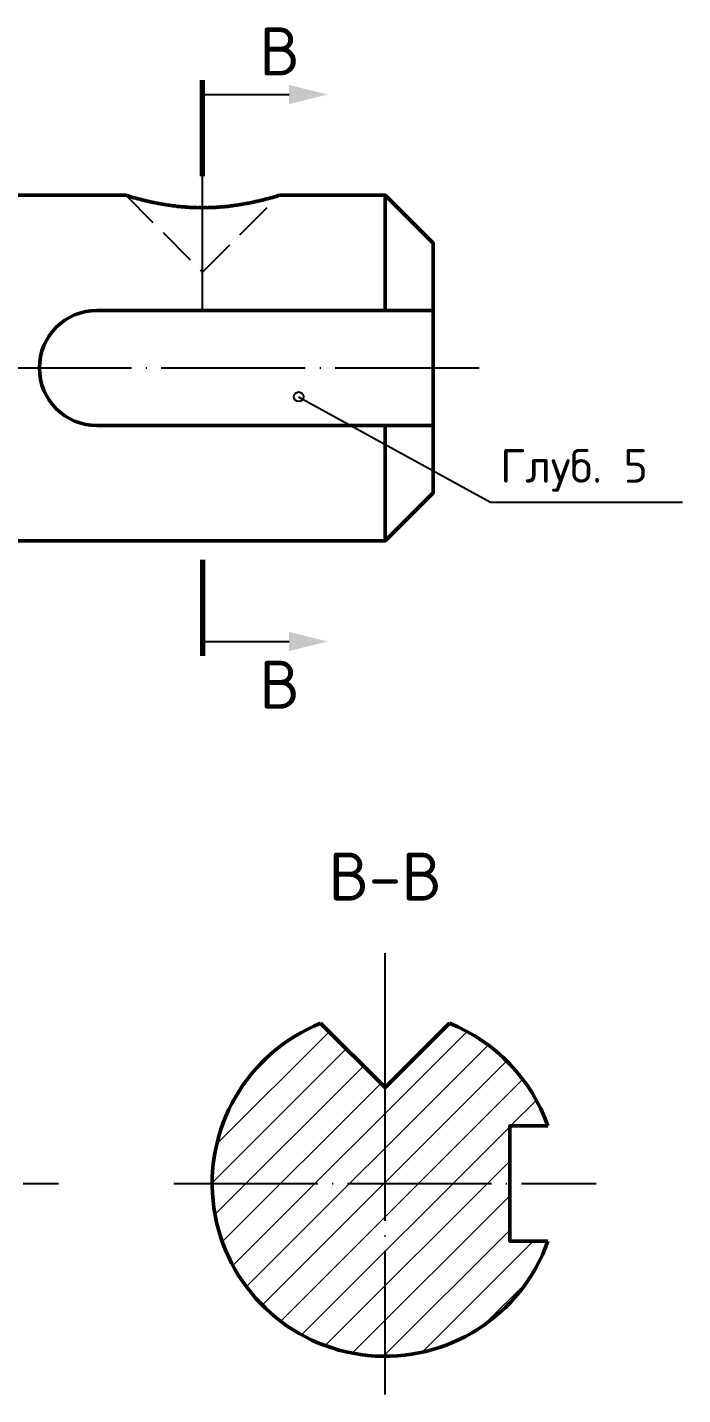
# Model space of a CAD drawing. Header units: millimetres. Extents: x -5 to 176, y -114 to 42.
# Drawn here: x 107.7 to 176, y -107 to 35.5 of the extents above; entities that cross this region are included whole.
import ezdxf
from ezdxf.enums import TextEntityAlignment as Align

# ---------------------------------------------------------------- set-up
doc = ezdxf.new("R2010")
doc.units = ezdxf.units.MM
doc.linetypes.add('CENTER_GOST', pattern=[18, 15, -1.5, 0, -1.5])
doc.linetypes.add('HIDDEN_GOST', pattern=[5.5, 4, -1.5])
for name, color, linetype, lineweight in [('Невидимая', 7, 'HIDDEN_GOST', 25), ('Обозначения', 7, 'Continuous', 25), ('Осевая', 7, 'CENTER_GOST', 25), ('Основная', 7, 'Continuous', 50), ('Тонкая', 7, 'Continuous', 25), ('Штриховка', 8, 'Continuous', 18)]:
    doc.layers.add(name, color=color, linetype=linetype, lineweight=lineweight)
doc.styles.add('GOST', font='isocpeur.ttf')

msp = doc.modelspace()

# ---------------------------------------------------------------- hatches: boundary and pattern name
at = {"layer": 'Штриховка'}
h = msp.add_hatch(dxfattribs=at)
h.set_pattern_fill('ANSI31', scale=0.8)
h.paths.add_polyline_path([(161.95, -91.06), (161.91, -91.17), (161.87, -91.27), (161.83, -91.37), (161.79, -91.48), (161.75, -91.58), (161.71, -91.68), (161.67, -91.79), (161.63, -91.89), (161.59, -91.99), (161.54, -92.09), (161.5, -92.19), (161.46, -92.29), (161.41, -92.4), (161.37, -92.5), (161.32, -92.6), (161.27, -92.7), (161.22, -92.8), (161.18, -92.9), (161.13, -92.99), (161.08, -93.09), (161.03, -93.19), (160.98, -93.29), (160.93, -93.39), (160.87, -93.49), (160.82, -93.58), (160.77, -93.68), (160.72, -93.78), (160.66, -93.87), (160.61, -93.97), (160.55, -94.06), (160.5, -94.16), (160.44, -94.25), (160.38, -94.35), (160.32, -94.44), (160.27, -94.54), (160.21, -94.63), (160.15, -94.72), (160.09, -94.82), (160.03, -94.91), (159.97, -95), (159.9, -95.09), (159.84, -95.18), (159.78, -95.27), (159.72, -95.36), (159.65, -95.45), (159.59, -95.54), (159.52, -95.63), (159.46, -95.72), (159.39, -95.81), (159.33, -95.9), (159.26, -95.99), (159.19, -96.07), (159.12, -96.16), (159.05, -96.25), (158.98, -96.33), (158.91, -96.42), (158.84, -96.5), (158.77, -96.59), (158.7, -96.67), (158.63, -96.76), (158.56, -96.84), (158.48, -96.92), (158.41, -97.01), (158.34, -97.09), (158.26, -97.17), (158.19, -97.25), (158.11, -97.33), (158.04, -97.41), (157.96, -97.49), (157.88, -97.57), (157.81, -97.65), (157.73, -97.73), (157.65, -97.81), (157.57, -97.88), (157.49, -97.96), (157.41, -98.04), (157.33, -98.11), (157.25, -98.19), (157.17, -98.26), (157.09, -98.34), (157.01, -98.41), (156.92, -98.48), (156.84, -98.56), (156.76, -98.63), (156.67, -98.7), (156.59, -98.77), (156.5, -98.84), (156.42, -98.91), (156.33, -98.98), (156.25, -99.05), (156.16, -99.12), (156.07, -99.19), (155.99, -99.26), (155.9, -99.33), (155.81, -99.39), (155.72, -99.46), (155.63, -99.52), (155.54, -99.59), (155.45, -99.65), (155.36, -99.72), (155.27, -99.78), (155.18, -99.84), (155.09, -99.9), (155, -99.97), (154.91, -100.03), (154.82, -100.09), (154.72, -100.15), (154.63, -100.21), (154.54, -100.27), (154.44, -100.32), (154.35, -100.38), (154.25, -100.44), (154.16, -100.5), (154.06, -100.55), (153.97, -100.61), (153.87, -100.66), (153.78, -100.72), (153.68, -100.77), (153.58, -100.82), (153.49, -100.87), (153.39, -100.93), (153.29, -100.98), (153.19, -101.03), (153.09, -101.08), (152.99, -101.13), (152.9, -101.18), (152.8, -101.22), (152.7, -101.27), (152.6, -101.32), (152.5, -101.37), (152.4, -101.41), (152.29, -101.46), (152.19, -101.5), (152.09, -101.54), (151.99, -101.59), (151.89, -101.63), (151.79, -101.67), (151.68, -101.71), (151.58, -101.75), (151.48, -101.79), (151.37, -101.83), (151.27, -101.87), (151.17, -101.91), (151.06, -101.95), (150.96, -101.98), (150.86, -102.02), (150.75, -102.06), (150.65, -102.09), (150.54, -102.13), (150.44, -102.16), (150.33, -102.19), (150.23, -102.22), (150.12, -102.26), (150.01, -102.29), (149.91, -102.32), (149.8, -102.35), (149.69, -102.38), (149.59, -102.41), (149.48, -102.43), (149.37, -102.46), (149.27, -102.49), (149.16, -102.51), (149.05, -102.54), (148.94, -102.56), (148.84, -102.59), (148.73, -102.61), (148.62, -102.63), (148.51, -102.65), (148.4, -102.68), (148.29, -102.7), (148.19, -102.72), (148.08, -102.73), (147.97, -102.75), (147.86, -102.77), (147.75, -102.79), (147.64, -102.81), (147.53, -102.82), (147.42, -102.84), (147.31, -102.85), (147.2, -102.86), (147.09, -102.88), (146.98, -102.89), (146.87, -102.9), (146.76, -102.91), (146.65, -102.92), (146.54, -102.93), (146.43, -102.94), (146.32, -102.95), (146.21, -102.96), (146.1, -102.97), (145.99, -102.97), (145.88, -102.98), (145.77, -102.98), (145.66, -102.99), (145.55, -102.99), (145.44, -102.99), (145.33, -103), (145.22, -103), (145.11, -103), (145, -103), (144.89, -103), (144.78, -103), (144.67, -103), (144.56, -102.99), (144.45, -102.99), (144.34, -102.99), (144.23, -102.98), (144.12, -102.98), (144.01, -102.97), (143.9, -102.97), (143.79, -102.96), (143.68, -102.95), (143.57, -102.94), (143.46, -102.93), (143.35, -102.92), (143.24, -102.91), (143.13, -102.9), (143.02, -102.89), (142.91, -102.88), (142.8, -102.86), (142.69, -102.85), (142.58, -102.84), (142.47, -102.82), (142.36, -102.81), (142.25, -102.79), (142.14, -102.77), (142.03, -102.75), (141.92, -102.73), (141.81, -102.72), (141.71, -102.7), (141.6, -102.68), (141.49, -102.65), (141.38, -102.63), (141.27, -102.61), (141.16, -102.59), (141.06, -102.56), (140.95, -102.54), (140.84, -102.51), (140.73, -102.49), (140.63, -102.46), (140.52, -102.43), (140.41, -102.41), (140.31, -102.38), (140.2, -102.35), (140.09, -102.32), (139.99, -102.29), (139.88, -102.26), (139.77, -102.22), (139.67, -102.19), (139.56, -102.16), (139.46, -102.13), (139.35, -102.09), (139.25, -102.06), (139.14, -102.02), (139.04, -101.98), (138.94, -101.95), (138.83, -101.91), (138.73, -101.87), (138.63, -101.83), (138.52, -101.79), (138.42, -101.75), (138.32, -101.71), (138.21, -101.67), (138.11, -101.63), (138.01, -101.59), (137.91, -101.54), (137.81, -101.5), (137.71, -101.46), (137.6, -101.41), (137.5, -101.37), (137.4, -101.32), (137.3, -101.27), (137.2, -101.22), (137.1, -101.18), (137.01, -101.13), (136.91, -101.08), (136.81, -101.03), (136.71, -100.98), (136.61, -100.93), (136.51, -100.87), (136.42, -100.82), (136.32, -100.77), (136.22, -100.72), (136.13, -100.66), (136.03, -100.61), (135.94, -100.55), (135.84, -100.5), (135.75, -100.44), (135.65, -100.38), (135.56, -100.32), (135.46, -100.27), (135.37, -100.21), (135.28, -100.15), (135.18, -100.09), (135.09, -100.03), (135, -99.97), (134.91, -99.9), (134.82, -99.84), (134.73, -99.78), (134.64, -99.72), (134.55, -99.65), (134.46, -99.59), (134.37, -99.52), (134.28, -99.46), (134.19, -99.39), (134.1, -99.33), (134.01, -99.26), (133.93, -99.19), (133.84, -99.12), (133.75, -99.05), (133.67, -98.98), (133.58, -98.91), (133.5, -98.84), (133.41, -98.77), (133.33, -98.7), (133.24, -98.63), (133.16, -98.56), (133.08, -98.48), (132.99, -98.41), (132.91, -98.34), (132.83, -98.26), (132.75, -98.19), (132.67, -98.11), (132.59, -98.04), (132.51, -97.96), (132.43, -97.88), (132.35, -97.81), (132.27, -97.73), (132.19, -97.65), (132.12, -97.57), (132.04, -97.49), (131.96, -97.41), (131.89, -97.33), (131.81, -97.25), (131.74, -97.17), (131.66, -97.09), (131.59, -97.01), (131.52, -96.92), (131.44, -96.84), (131.37, -96.76), (131.3, -96.67), (131.23, -96.59), (131.16, -96.5), (131.09, -96.42), (131.02, -96.33), (130.95, -96.25), (130.88, -96.16), (130.81, -96.07), (130.74, -95.99), (130.67, -95.9), (130.61, -95.81), (130.54, -95.72), (130.48, -95.63), (130.41, -95.54), (130.35, -95.45), (130.28, -95.36), (130.22, -95.27), (130.16, -95.18), (130.1, -95.09), (130.03, -95), (129.97, -94.91), (129.91, -94.82), (129.85, -94.72), (129.79, -94.63), (129.73, -94.54), (129.68, -94.44), (129.62, -94.35), (129.56, -94.25), (129.5, -94.16), (129.45, -94.06), (129.39, -93.97), (129.34, -93.87), (129.28, -93.78), (129.23, -93.68), (129.18, -93.58), (129.13, -93.49), (129.07, -93.39), (129.02, -93.29), (128.97, -93.19), (128.92, -93.09), (128.87, -92.99), (128.82, -92.9), (128.78, -92.8), (128.73, -92.7), (128.68, -92.6), (128.63, -92.5), (128.59, -92.4), (128.54, -92.29), (128.5, -92.19), (128.46, -92.09), (128.41, -91.99), (128.37, -91.89), (128.33, -91.79), (128.29, -91.68), (128.25, -91.58), (128.21, -91.48), (128.17, -91.37), (128.13, -91.27), (128.09, -91.17), (128.05, -91.06), (128.02, -90.96), (127.98, -90.86), (127.94, -90.75), (127.91, -90.65), (127.87, -90.54), (127.84, -90.44), (127.81, -90.33), (127.78, -90.23), (127.74, -90.12), (127.71, -90.01), (127.68, -89.91), (127.65, -89.8), (127.62, -89.69), (127.59, -89.59), (127.57, -89.48), (127.54, -89.37), (127.51, -89.27), (127.49, -89.16), (127.46, -89.05), (127.44, -88.94), (127.41, -88.84), (127.39, -88.73), (127.37, -88.62), (127.35, -88.51), (127.32, -88.4), (127.3, -88.29), (127.28, -88.19), (127.27, -88.08), (127.25, -87.97), (127.23, -87.86), (127.21, -87.75), (127.19, -87.64), (127.18, -87.53), (127.16, -87.42), (127.15, -87.31), (127.14, -87.2), (127.12, -87.09), (127.11, -86.98), (127.1, -86.87), (127.09, -86.76), (127.08, -86.65), (127.07, -86.54), (127.06, -86.43), (127.05, -86.32), (127.04, -86.21), (127.03, -86.1), (127.03, -85.99), (127.02, -85.88), (127.02, -85.77), (127.01, -85.66), (127.01, -85.55), (127.01, -85.44), (127, -85.33), (127, -85.22), (127, -85.11), (127, -85), (127, -84.89), (127, -84.78), (127, -84.67), (127.01, -84.56), (127.01, -84.45), (127.01, -84.34), (127.02, -84.23), (127.02, -84.12), (127.03, -84.01), (127.03, -83.9), (127.04, -83.79), (127.05, -83.68), (127.06, -83.57), (127.07, -83.46), (127.08, -83.35), (127.09, -83.24), (127.1, -83.13), (127.11, -83.02), (127.12, -82.91), (127.14, -82.8), (127.15, -82.69), (127.16, -82.58), (127.18, -82.47), (127.19, -82.36), (127.21, -82.25), (127.23, -82.14), (127.25, -82.03), (127.27, -81.92), (127.28, -81.81), (127.3, -81.71), (127.32, -81.6), (127.35, -81.49), (127.37, -81.38), (127.39, -81.27), (127.41, -81.16), (127.44, -81.06), (127.46, -80.95), (127.49, -80.84), (127.51, -80.73), (127.54, -80.63), (127.57, -80.52), (127.59, -80.41), (127.62, -80.31), (127.65, -80.2), (127.68, -80.09), (127.71, -79.99), (127.74, -79.88), (127.78, -79.77), (127.81, -79.67), (127.84, -79.56), (127.87, -79.46), (127.91, -79.35), (127.94, -79.25), (127.98, -79.14), (128.02, -79.04), (128.05, -78.94), (128.09, -78.83), (128.13, -78.73), (128.17, -78.63), (128.21, -78.52), (128.25, -78.42), (128.29, -78.32), (128.33, -78.21), (128.37, -78.11), (128.41, -78.01), (128.46, -77.91), (128.5, -77.81), (128.54, -77.71), (128.59, -77.6), (128.63, -77.5), (128.68, -77.4), (128.73, -77.3), (128.78, -77.2), (128.82, -77.1), (128.87, -77.01), (128.92, -76.91), (128.97, -76.81), (129.02, -76.71), (129.07, -76.61), (129.13, -76.51), (129.18, -76.42), (129.23, -76.32), (129.28, -76.22), (129.34, -76.13), (129.39, -76.03), (129.45, -75.94), (129.5, -75.84), (129.56, -75.75), (129.62, -75.65), (129.68, -75.56), (129.73, -75.46), (129.79, -75.37), (129.85, -75.28), (129.91, -75.18), (129.97, -75.09), (130.03, -75), (130.1, -74.91), (130.16, -74.82), (130.22, -74.73), (130.28, -74.64), (130.35, -74.55), (130.41, -74.46), (130.48, -74.37), (130.54, -74.28), (130.61, -74.19), (130.67, -74.1), (130.74, -74.01), (130.81, -73.93), (130.88, -73.84), (130.95, -73.75), (131.02, -73.67), (131.09, -73.58), (131.16, -73.5), (131.23, -73.41), (131.3, -73.33), (131.37, -73.24), (131.44, -73.16), (131.52, -73.08), (131.59, -72.99), (131.66, -72.91), (131.74, -72.83), (131.81, -72.75), (131.89, -72.67), (131.96, -72.59), (132.04, -72.51), (132.12, -72.43), (132.19, -72.35), (132.27, -72.27), (132.35, -72.19), (132.43, -72.12), (132.51, -72.04), (132.59, -71.96), (132.67, -71.89), (132.75, -71.81), (132.83, -71.74), (132.91, -71.66), (132.99, -71.59), (133.08, -71.52), (133.16, -71.44), (133.24, -71.37), (133.33, -71.3), (133.41, -71.23), (133.5, -71.16), (133.58, -71.09), (133.67, -71.02), (133.75, -70.95), (133.84, -70.88), (133.93, -70.81), (134.01, -70.74), (134.1, -70.67), (134.19, -70.61), (134.28, -70.54), (134.37, -70.48), (134.46, -70.41), (134.55, -70.35), (134.64, -70.28), (134.73, -70.22), (134.82, -70.16), (134.91, -70.1), (135, -70.03), (135.09, -69.97), (135.18, -69.91), (135.28, -69.85), (135.37, -69.79), (135.46, -69.73), (135.56, -69.68), (135.65, -69.62), (135.75, -69.56), (135.84, -69.5), (135.94, -69.45), (136.03, -69.39), (136.13, -69.34), (136.22, -69.28), (136.32, -69.23), (136.42, -69.18), (136.51, -69.13), (136.61, -69.07), (136.71, -69.02), (136.81, -68.97), (136.91, -68.92), (137.01, -68.87), (137.1, -68.82), (137.2, -68.78), (137.3, -68.73), (137.4, -68.68), (137.5, -68.63), (137.6, -68.59), (137.71, -68.54), (137.81, -68.5), (137.91, -68.46), (138.01, -68.41), (138.11, -68.37), (138.21, -68.33), (138.3, -68.3), (145, -75), (151.7, -68.3), (151.79, -68.33), (151.89, -68.37), (151.99, -68.41), (152.09, -68.46), (152.19, -68.5), (152.29, -68.54), (152.4, -68.59), (152.5, -68.63), (152.6, -68.68), (152.7, -68.73), (152.8, -68.78), (152.9, -68.82), (152.99, -68.87), (153.09, -68.92), (153.19, -68.97), (153.29, -69.02), (153.39, -69.07), (153.49, -69.13), (153.58, -69.18), (153.68, -69.23), (153.78, -69.28), (153.87, -69.34), (153.97, -69.39), (154.06, -69.45), (154.16, -69.5), (154.25, -69.56), (154.35, -69.62), (154.44, -69.68), (154.54, -69.73), (154.63, -69.79), (154.72, -69.85), (154.82, -69.91), (154.91, -69.97), (155, -70.03), (155.09, -70.1), (155.18, -70.16), (155.27, -70.22), (155.36, -70.28), (155.45, -70.35), (155.54, -70.41), (155.63, -70.48), (155.72, -70.54), (155.81, -70.61), (155.9, -70.67), (155.99, -70.74), (156.07, -70.81), (156.16, -70.88), (156.25, -70.95), (156.33, -71.02), (156.42, -71.09), (156.5, -71.16), (156.59, -71.23), (156.67, -71.3), (156.76, -71.37), (156.84, -71.44), (156.92, -71.52), (157.01, -71.59), (157.09, -71.66), (157.17, -71.74), (157.25, -71.81), (157.33, -71.89), (157.41, -71.96), (157.49, -72.04), (157.57, -72.12), (157.65, -72.19), (157.73, -72.27), (157.81, -72.35), (157.88, -72.43), (157.96, -72.51), (158.04, -72.59), (158.11, -72.67), (158.19, -72.75), (158.26, -72.83), (158.34, -72.91), (158.41, -72.99), (158.48, -73.08), (158.56, -73.16), (158.63, -73.24), (158.7, -73.33), (158.77, -73.41), (158.84, -73.5), (158.91, -73.58), (158.98, -73.67), (159.05, -73.75), (159.12, -73.84), (159.19, -73.93), (159.26, -74.01), (159.33, -74.1), (159.39, -74.19), (159.46, -74.28), (159.52, -74.37), (159.59, -74.46), (159.65, -74.55), (159.72, -74.64), (159.78, -74.73), (159.84, -74.82), (159.9, -74.91), (159.97, -75), (160.03, -75.09), (160.09, -75.18), (160.15, -75.28), (160.21, -75.37), (160.27, -75.46), (160.32, -75.56), (160.38, -75.65), (160.44, -75.75), (160.5, -75.84), (160.55, -75.94), (160.61, -76.03), (160.66, -76.13), (160.72, -76.22), (160.77, -76.32), (160.82, -76.42), (160.87, -76.51), (160.93, -76.61), (160.98, -76.71), (161.03, -76.81), (161.08, -76.91), (161.13, -77.01), (161.18, -77.1), (161.22, -77.2), (161.27, -77.3), (161.32, -77.4), (161.37, -77.5), (161.41, -77.6), (161.46, -77.71), (161.5, -77.81), (161.54, -77.91), (161.59, -78.01), (161.63, -78.11), (161.67, -78.21), (161.71, -78.32), (161.75, -78.42), (161.79, -78.52), (161.83, -78.63), (161.87, -78.73), (161.91, -78.83), (161.95, -78.94), (161.97, -79), (158, -79), (158, -91), (161.97, -91)])

# ---------------------------------------------------------------- linework, layer by layer
at = {"layer": 'Невидимая'}
msp.add_lwpolyline([(118, 18), (126, 10), (134, 18)], dxfattribs=at)
at = {"layer": 'Осевая'}
for p, q in [((126, 6), (126, 24)), ((-5, 0), (155, 0)), ((145, -75), (145, -61)), ((145, -107), (145, -63)), ((53, -85), (111, -85)), ((123, -85), (167, -85))]:
    msp.add_line(p, q, dxfattribs=at)
at = {"layer": 'Основная', "lineweight": 70}
for p, q in [((126, 20), (126, 30)), ((126, -20), (126, -30))]:
    msp.add_line(p, q, dxfattribs=at)
at = {"layer": 'Основная'}
for p, q in [((145, 18), (145, 6)), ((115, 6), (150, 6)), ((115, -6), (150, -6)), ((145, -6), (145, -18))]:
    msp.add_line(p, q, dxfattribs=at)
for points in [[(0, 20), (45, 20), (45, 25), (53, 25), (53, 19), (95, 19), (95, 25), (103, 25), (103, 18), (118, 18)], [(134, 18), (145, 18), (150, 13), (150, -13), (145, -18), (103, -18), (103, -25), (45, -25), (45, -20), (0, -20), (0, 20)], [(151.71, -68.3), (145, -75), (138.29, -68.3)], [(161.97, -79), (158, -79), (158, -91), (161.97, -91)]]:
    msp.add_lwpolyline(points, dxfattribs=at)
for centre, radius, start, end in [((115, 0), 6, 90, 270), ((145, -85), 18, 111.8694, 340.5288), ((145, -85), 18, 19.4712, 68.1306)]:
    msp.add_arc(centre, radius, start, end, dxfattribs=at)
msp.add_spline([(118, 18), (118.21, 17.94), (118.42, 17.87), (118.63, 17.81), (118.84, 17.75), (119.04, 17.7), (119.25, 17.64), (119.46, 17.59), (119.66, 17.53), (119.87, 17.48), (120.07, 17.43), (120.27, 17.39), (120.48, 17.34), (120.68, 17.29), (120.88, 17.25), (121.08, 17.21), (121.28, 17.17), (121.48, 17.13), (121.68, 17.1), (121.88, 17.06), (122.08, 17.03), (122.28, 17), (122.48, 16.97), (122.67, 16.94), (122.87, 16.91), (123.07, 16.89), (123.27, 16.86), (123.46, 16.84), (123.66, 16.82), (123.85, 16.8), (124.05, 16.79), (124.25, 16.77), (124.44, 16.76), (124.64, 16.74), (124.83, 16.73), (125.03, 16.72), (125.22, 16.72), (125.42, 16.71), (125.61, 16.71), (125.81, 16.71), (126, 16.7), (126.19, 16.71), (126.39, 16.71), (126.58, 16.71), (126.78, 16.72), (126.97, 16.72), (127.17, 16.73), (127.36, 16.74), (127.56, 16.76), (127.75, 16.77), (127.95, 16.79), (128.15, 16.8), (128.34, 16.82), (128.54, 16.84), (128.73, 16.86), (128.93, 16.89), (129.13, 16.91), (129.33, 16.94), (129.52, 16.97), (129.72, 17), (129.92, 17.03), (130.12, 17.06), (130.32, 17.1), (130.52, 17.13), (130.72, 17.17), (130.92, 17.21), (131.12, 17.25), (131.32, 17.29), (131.52, 17.34), (131.73, 17.39), (131.93, 17.43), (132.13, 17.48), (132.34, 17.53), (132.54, 17.59), (132.75, 17.64), (132.96, 17.7), (133.16, 17.75), (133.37, 17.81), (133.58, 17.87), (133.79, 17.94), (134, 18)], degree=3, dxfattribs=at)
at = {"layer": 'Тонкая'}
for p, q in [((126, 28.5), (135, 28.5)), ((136, -3), (156, -14)), ((156, -14), (176, -14)), ((126, -28.5), (135, -28.5))]:
    msp.add_line(p, q, dxfattribs=at)
msp.add_circle((136, -3), 0.5, dxfattribs=at)
for points in [[(135, 29.5), (135, 27.5), (139, 28.5)], [(135, -27.5), (135, -29.5), (139, -28.5)]]:
    msp.add_solid(points, dxfattribs=at)

# ---------------------------------------------------------------- texts
at = {"layer": 'Обозначения', "style": 'GOST'}
for s, p in [('В', (134, 33)), ('В', (134, -33)), ('В-В', (145, -53))]:
    msp.add_text(s, height=5, dxfattribs=at).set_placement(p, align=Align.MIDDLE_CENTER)
msp.add_text('Глуб. 5', height=3.5, dxfattribs=at).set_placement((157, -13), align=Align.BOTTOM_LEFT)

doc.saveas('drawing.dxf')
